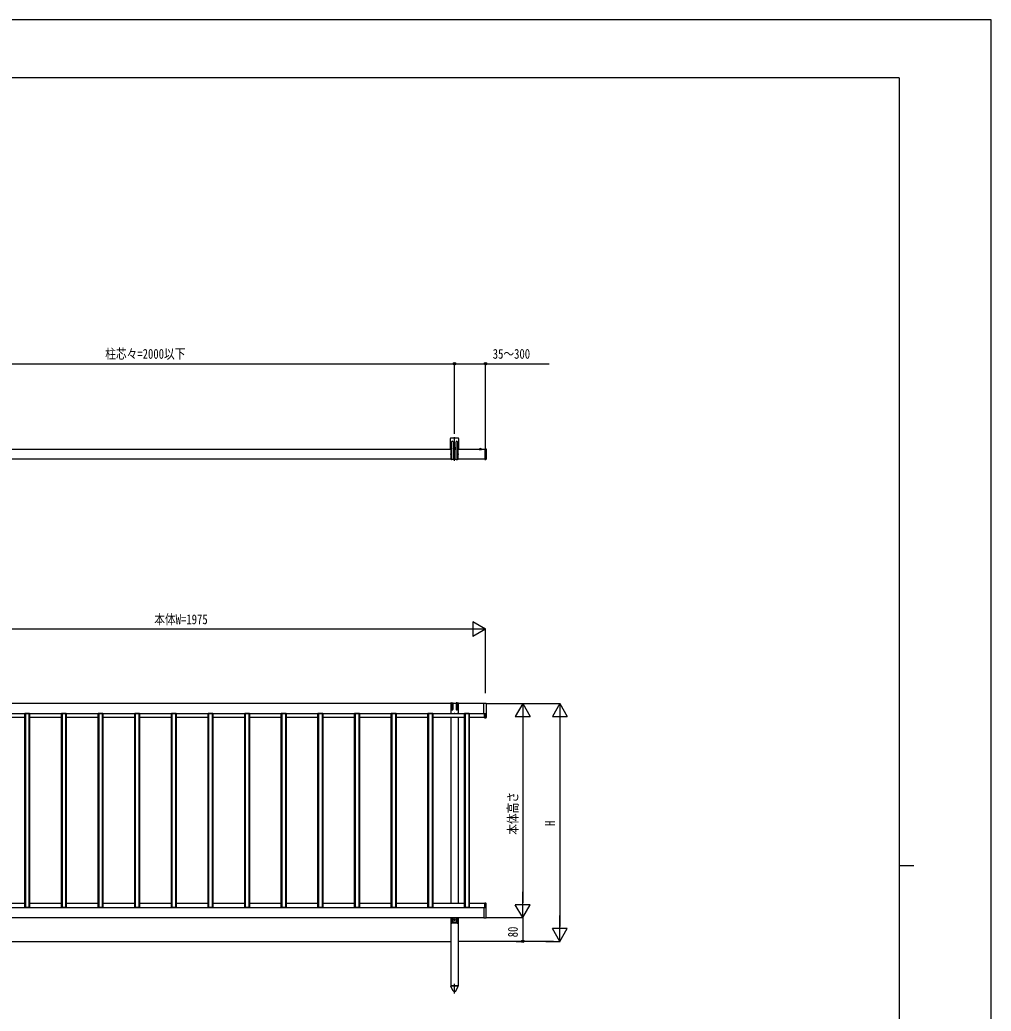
# Model space of a CAD drawing. Units: millimetres, scale not verified. Extents: x -4205 to 4205, y -2970 to 2970.
# Drawn here: x 937 to 4205, y -365 to 2970 of the extents above; entities that cross this region are included whole.
import ezdxf
from ezdxf.enums import TextEntityAlignment as Align

# ---------------------------------------------------------------- set-up
doc = ezdxf.new("R2010")
doc.units = ezdxf.units.MM
doc.header["$LTSCALE"] = 12
for name, color, linetype in [('0-3_YKK_A1', 4, 'Continuous'), ('0-4_YKK_D', 6, 'Continuous'), ('0-5_YKK_ZWAK', 7, 'Continuous')]:
    doc.layers.add(name, color=color, linetype=linetype)
doc.styles.add('ＭＳ ゴシック', font='')
doc.styles.get('ＭＳ ゴシック').set_extended_font_data('MS Gothic')

msp = doc.modelspace()

# ---------------------------------------------------------------- linework, layer by layer
at = {"layer": '0-3_YKK_A1'}
for p, q in [((2385.02, 1560.5), (2385.02, 1527)), ((2411.52, 1563), (2387.52, 1563)), ((2389.52, 1491.5), (2389.52, 1550.2)), ((2394.52, 1550.2), (2394.52, 1491.5)), ((2399.52, 1486.8), (2399.52, 1565.63)), ((2404.52, 1491.5), (2404.52, 1550.2)), ((2409.52, 1550.2), (2409.52, 1491.5)), ((2414.02, 1527), (2414.02, 1560.5)), ((2387.02, 1525), (533.52, 1525)), ((2387.02, 1525), (2385.02, 1527)), ((2387.02, 1525), (2387.02, 1524.71)), ((2387.02, 1523.29), (2387.02, 1509.71)), ((2387.02, 1508.29), (2387.02, 1491.5)), ((2405.77, 1528.2), (2393.27, 1528.2)), ((2398.27, 1528.62), (2397.44, 1528.62)), ((2400.76, 1527.79), (2401.59, 1527.79)), ((2414.02, 1527), (2412.02, 1525)), ((2501.52, 1525), (2412.02, 1525)), ((2412.02, 1524.71), (2412.02, 1525)), ((2412.02, 1509.71), (2412.02, 1523.29)), ((2412.02, 1491.5), (2412.02, 1508.29)), ((2482.92, 1525), (2490.12, 1525)), ((2484.47, 1526.97), (2485.37, 1525.15)), ((2486.52, 1524.54), (2485.37, 1525.15)), ((2486.52, 1528.5), (2486.52, 1521.93)), ((2486.52, 1524.54), (2487.66, 1525.15)), ((2488.57, 1526.97), (2487.66, 1525.15)), ((2501.52, 1527.04), (2505.08, 1526.82)), ((2501.52, 1527.04), (2501.52, 1490.96)), ((2504.02, 1489.89), (2504.02, 1528.22)), ((2506.02, 1525.82), (2506.02, 1492.18)), ((533.52, 1493), (2387.02, 1493)), ((2387.02, 1491.5), (2389.52, 1491.5)), ((2393.52, 1490.5), (2390.52, 1490.5)), ((2394.52, 1491.5), (2404.52, 1491.5)), ((2405.52, 1490.5), (2408.52, 1490.5)), ((2409.52, 1491.5), (2412.02, 1491.5)), ((2412.02, 1493), (2501.52, 1493)), ((2501.52, 1490.96), (2505.08, 1491.18)), ((2387.01, 670), (533.52, 670)), ((2387.01, 671.5), (2389.52, 671.5)), ((2387.01, 671.5), (2387.01, 638.49)), ((2389.51, 671.5), (2389.51, 651.05)), ((2390.52, 672.5), (2393.52, 672.5)), ((2394.51, 651.05), (2394.51, 671.59)), ((2394.52, 671.5), (2404.52, 671.5)), ((2404.51, 671.5), (2404.51, 651.01)), ((2408.52, 672.5), (2405.52, 672.5)), ((2409.51, 671.57), (2409.51, 651.01)), ((2409.52, 671.5), (2412.01, 671.5)), ((2412.02, 671.5), (2412.01, 638.49)), ((2498.02, 670), (2412.02, 670)), ((2498.02, 670.22), (2498.02, 670.91)), ((2498.02, 636.72), (2498.02, 670.22)), ((2498.34, 671.21), (2505.08, 670.79)), ((2506.02, 669.79), (2506.02, 637.15)), ((531.52, 636), (2498.02, 636)), ((953.67, -16), (953.67, 636)), ((969.67, 636), (953.67, 636)), ((955.67, 636), (955.67, -16)), ((967.67, 636), (967.67, -16)), ((969.67, 636), (969.67, -16)), ((1076.97, -16), (1076.97, 636)), ((1092.97, 636), (1076.97, 636)), ((1078.97, 636), (1078.97, -16)), ((1090.97, 636), (1090.97, -16)), ((1092.97, 636), (1092.97, -16)), ((1200.27, -16), (1200.27, 636)), ((1216.27, 636), (1200.27, 636)), ((1202.27, 636), (1202.27, -16)), ((1214.27, 636), (1214.27, -16)), ((1216.27, 636), (1216.27, -16)), ((1323.57, -16), (1323.57, 636)), ((1339.57, 636), (1323.57, 636)), ((1325.57, 636), (1325.57, -16)), ((1337.57, 636), (1337.57, -16)), ((1339.57, 636), (1339.57, -16)), ((1446.87, -16), (1446.87, 636)), ((1462.87, 636), (1446.87, 636)), ((1448.87, 636), (1448.87, -16)), ((1460.87, 636), (1460.87, -16)), ((1462.87, 636), (1462.87, -16)), ((1570.17, -16), (1570.17, 636)), ((1586.17, 636), (1570.17, 636)), ((1572.17, 636), (1572.17, -16)), ((1584.17, 636), (1584.17, -16)), ((1586.17, 636), (1586.17, -16)), ((1693.47, -16), (1693.47, 636)), ((1709.47, 636), (1693.47, 636)), ((1695.47, 636), (1695.47, -16)), ((1707.47, 636), (1707.47, -16)), ((1709.47, 636), (1709.47, -16)), ((1816.77, -16), (1816.77, 636)), ((1832.77, 636), (1816.77, 636)), ((1818.77, 636), (1818.77, -16)), ((1830.77, 636), (1830.77, -16)), ((1832.77, 636), (1832.77, -16)), ((1940.07, -16), (1940.07, 636)), ((1956.07, 636), (1940.07, 636)), ((1942.07, 636), (1942.07, -16)), ((1954.07, 636), (1954.07, -16)), ((1956.07, 636), (1956.07, -16)), ((2063.37, -16), (2063.37, 636)), ((2079.37, 636), (2063.37, 636)), ((2065.37, 636), (2065.37, -16)), ((2077.37, 636), (2077.37, -16)), ((2079.37, 636), (2079.37, -16)), ((2186.67, -16), (2186.67, 636)), ((2202.67, 636), (2186.67, 636)), ((2188.67, 636), (2188.67, -16)), ((2200.67, 636), (2200.67, -16)), ((2202.67, 636), (2202.67, -16)), ((2309.97, -16), (2309.97, 636)), ((2325.97, 636), (2309.97, 636)), ((2311.97, 636), (2311.97, -16)), ((2323.97, 636), (2323.97, -16)), ((2325.97, 636), (2325.97, -16)), ((2389.01, 636.49), (2398.8, 636.49)), ((2400.23, 636.49), (2410.01, 636.49)), ((2433.27, -16), (2433.27, 636)), ((2449.27, 636), (2433.27, 636)), ((2435.27, 636), (2435.27, -16)), ((2447.27, 636), (2447.27, -16)), ((2449.27, 636), (2449.27, -16)), ((2498.02, 636.04), (2498.02, 636.72)), ((2498.34, 635.74), (2505.08, 636.16)), ((2500.52, 623.83), (2500.52, 634.82)), ((2502.52, 635.22), (2500.8, 635.12)), ((2506.02, 637.15), (2506.02, 623.88)), ((953.67, 623), (846.37, 623)), ((1076.97, 623), (969.67, 623)), ((1200.27, 623), (1092.97, 623)), ((1323.57, 623), (1216.27, 623)), ((1446.87, 623), (1339.57, 623)), ((1570.17, 623), (1462.87, 623)), ((1693.47, 623), (1586.17, 623)), ((1816.77, 623), (1709.47, 623)), ((1940.07, 623), (1832.77, 623)), ((2063.37, 623), (1956.07, 623)), ((2186.67, 623), (2079.37, 623)), ((2309.97, 623), (2202.67, 623)), ((2433.27, 623), (2325.97, 623)), ((2387.02, 623), (2387.02, -3)), ((2412.02, 623), (2412.02, -3)), ((2500.52, 623), (2449.27, 623)), ((2500.52, 622.63), (2500.52, 623.83)), ((2500.8, 622.21), (2501.52, 622.13)), ((2500.8, 622.21), (2500.8, 622.21)), ((2501.52, 621.79), (2501.52, 622.13)), ((2502.52, 621.72), (2502.46, 621.73)), ((2506.02, 623.88), (2506.02, 622.89)), ((531.52, -16), (2498.02, -16)), ((953.67, -3), (846.37, -3)), ((969.67, -16), (953.67, -16)), ((1076.97, -3), (969.67, -3)), ((1092.97, -16), (1076.97, -16)), ((1200.27, -3), (1092.97, -3)), ((1216.27, -16), (1200.27, -16)), ((1323.57, -3), (1216.27, -3)), ((1339.57, -16), (1323.57, -16)), ((1446.87, -3), (1339.57, -3)), ((1462.87, -16), (1446.87, -16)), ((1570.17, -3), (1462.87, -3)), ((1586.17, -16), (1570.17, -16)), ((1693.47, -3), (1586.17, -3)), ((1709.47, -16), (1693.47, -16)), ((1816.77, -3), (1709.47, -3)), ((1832.77, -16), (1816.77, -16)), ((1940.07, -3), (1832.77, -3)), ((1956.07, -16), (1940.07, -16)), ((2063.37, -3), (1956.07, -3)), ((2079.37, -16), (2063.37, -16)), ((2186.67, -3), (2079.37, -3)), ((2202.67, -16), (2186.67, -16)), ((2309.97, -3), (2202.67, -3)), ((2325.97, -16), (2309.97, -16)), ((2433.27, -3), (2325.97, -3)), ((2449.27, -16), (2433.27, -16)), ((2500.52, -3), (2449.27, -3)), ((2498.02, -15.98), (2498.02, -16.66)), ((2498.02, -16.66), (2498.02, -50.16)), ((2498.34, -15.68), (2505.08, -16.09)), ((2500.52, -2.56), (2500.52, -3.76)), ((2500.52, -3.76), (2500.52, -14.75)), ((2500.78, -2.14), (2500.78, -2.14)), ((2500.8, -2.14), (2501.52, -2.06)), ((2502.52, -15.16), (2500.8, -15.05)), ((2501.52, -1.72), (2501.52, -2.06)), ((2502.52, -1.66), (2502.46, -1.66)), ((2506.02, -3.81), (2506.02, -2.82)), ((2506.02, -17.09), (2506.02, -3.81)), ((2506.02, -49.73), (2506.02, -17.09)), ((533.52, -50), (2498.02, -50)), ((2387.02, -50), (2387.02, -280)), ((2388.52, -67), (2388.52, -50)), ((2390.52, -52.2), (2388.52, -52.2)), ((2390.52, -50), (2390.52, -64.5)), ((2391.52, -53.07), (2393.52, -53.07)), ((2394.52, -64.5), (2394.52, -50)), ((2404.52, -52.2), (2394.52, -52.2)), ((2404.52, -50), (2404.52, -64.5)), ((2407.52, -53.07), (2405.52, -53.07)), ((2408.52, -64.5), (2408.52, -50)), ((2410.52, -52.2), (2408.52, -52.2)), ((2410.52, -50), (2410.52, -67)), ((2412.02, -50), (2412.02, -280)), ((2498.02, -50.16), (2498.02, -50.84)), ((2498.34, -51.14), (2505.08, -50.73)), ((2408.52, -69), (2390.52, -69)), ((412.02, -130), (2387.02, -130)), ((2732.39, -130), (2412.02, -130)), ((2732.39, -130), (2412.02, -130)), ((2386.82, -280), (2386.82, -281)), ((2412.22, -280), (2386.82, -280)), ((2395.06, -297.26), (2386.82, -281)), ((2387.02, -280), (2412.02, -280)), ((2399.52, -305.51), (2399.52, -273.04)), ((2403.98, -297.26), (2412.22, -281)), ((2412.22, -281), (2412.22, -280))]:
    msp.add_line(p, q, dxfattribs=at)
for points in [[(2397.44, 1528.62), (2397.44, 1527.79), (2398.27, 1527.79)], [(2399.93, 1529.45), (2399.93, 1530.28), (2399.1, 1530.28), (2399.1, 1529.45)], [(2399.1, 1526.96), (2399.1, 1526.13), (2399.93, 1526.13), (2399.93, 1526.96)], [(2401.59, 1527.79), (2401.59, 1528.62), (2400.76, 1528.62)], [(2502.52, 623.72), (2502.52, 635.22), (2502.52, 636)], [(2500.52, 622.63), (2500.53, 622.53), (2500.55, 622.42), (2500.61, 622.31), (2500.68, 622.25), (2500.76, 622.21), (2500.78, 622.21)], [(2500.77, 622.21), (2500.79, 622.21), (2500.8, 622.21)], [(2502.58, 621.73), (2502.52, 621.72), (2502.52, 623.72)], [(2500.52, -2.56), (2500.53, -2.46), (2500.55, -2.35), (2500.61, -2.24), (2500.68, -2.18), (2500.76, -2.15), (2500.78, -2.14)], [(2500.77, -2.14), (2500.79, -2.14), (2500.8, -2.14)], [(2502.58, -1.66), (2502.52, -1.66), (2502.52, -3.65)], [(2502.52, -3.65), (2502.52, -15.16), (2502.52, -15.93)]]:
    msp.add_lwpolyline(points, dxfattribs=at)
for centre, radius in [((2399.52, 1528.2), 4.25), ((2399.52, -58), 2.1), ((2399.52, -65), 0.65)]:
    msp.add_circle(centre, radius, dxfattribs=at)
for centre, radius, start, end in [((2387.52, 1560.5), 2.5, 90, 180), ((2392.02, 1550.2), 2.5, 0, 180), ((2407.02, 1550.2), 2.5, 0, 180), ((2411.52, 1560.5), 2.5, 0, 90), ((2386.32, 1524), 1, 314.427, 45.573), ((2386.32, 1509), 1, 314.427, 45.573), ((2398.27, 1529.45), 0.83, 270, 0), ((2398.27, 1526.96), 0.83, 0, 90), ((2400.76, 1529.45), 0.83, 180, 270), ((2400.76, 1526.96), 0.83, 90, 180), ((2412.72, 1524), 1, 134.427, 225.573), ((2412.72, 1509), 1, 134.427, 225.573), ((2482.92, 1525.15), 0.154, 152.71904, 270), ((2486.52, 1523.3), 4.2, 27.28096, 152.71904), ((2490.12, 1525.15), 0.154, 270, 27.28096), ((2505.02, 1525.82), 1, 0, 86.5), ((2390.52, 1491.5), 1, 180, 270), ((2393.52, 1491.5), 1, 270, 0), ((2405.52, 1491.5), 1, 180, 270), ((2408.52, 1491.5), 1, 270, 0), ((2505.02, 1492.18), 1, 273.5, 0), ((2387.01, 669.5), 2, 90, 165.52249), ((2390.52, 671.5), 1, 90, 180), ((2393.52, 671.5), 1, 0, 90), ((2405.52, 671.5), 1, 90, 180), ((2408.52, 671.5), 1, 0, 90), ((2412.01, 669.5), 2, 14.47751, 90), ((2498.32, 670.91), 0.3, 86.5, 180), ((2505.02, 669.79), 1, 0, 86.5), ((2389.01, 638.49), 2, 180, 270), ((2392.01, 651.05), 2.5, 179.99998, 0.00004), ((2399.51, 635.79), 1, 44.427, 135.573), ((2407.01, 651.01), 2.5, 180, 0.00002), ((2410.01, 638.49), 2, 270, 0), ((2498.32, 636.04), 0.3, 180, 273.5), ((2500.82, 634.82), 0.3, 93.5, 180), ((2505.02, 637.15), 1, 273.5, 0), ((2505.02, 622.89), 1, 273.93714, 0.15594), ((2498.32, -15.98), 0.3, 86.5, 180), ((2500.82, -14.75), 0.3, 180, 266.5), ((2505.02, -17.09), 1, 0, 86.5), ((2505.02, -2.82), 1, 359.84406, 86.06286), ((2391.52, -52.07), 1, 180, 270), ((2392.52, -64.5), 2, 180, 0), ((2393.52, -52.07), 1, 270, 0), ((2405.52, -52.07), 1, 180, 270), ((2406.52, -64.5), 2, 180, 0), ((2407.52, -52.07), 1, 270, 0), ((2498.32, -50.84), 0.3, 180, 273.5), ((2505.02, -49.73), 1, 273.5, 0), ((2390.52, -67), 2, 180, 270), ((2408.52, -67), 2, 270, 0), ((2399.52, -295), 5, 206.87405, 333.12595)]:
    msp.add_arc(centre, radius, start, end, dxfattribs=at)
for centre, major_axis, start_param, end_param in [((2502.58, 623.72), (32.76, -2), 4.6837208, 4.712389), ((2502.46, 623.72), (32.76, 2), 4.712389, 4.788924), ((2502.58, -3.66), (32.76, 2), 1.5707963, 1.5994645), ((2502.46, -3.66), (32.76, -2), 1.4942613, 1.5707963)]:
    msp.add_ellipse(centre, major_axis=major_axis, ratio=0.060935, start_param=start_param, end_param=end_param, dxfattribs=at)
at = {"layer": '0-4_YKK_D'}
for p, q in [((399.52, 1813), (2399.52, 1813)), ((2399.52, 1576.8), (2399.52, 1814)), ((2399.52, 1576.8), (2399.52, 1814)), ((2504.02, 1529.22), (2504.02, 1814)), ((2504.02, 920), (2460.72, 945)), ((2460.72, 945), (2460.72, 895)), ((2454.02, 920), (579.02, 920)), ((2504.02, 920), (2417.42, 920)), ((2504.02, 920), (2460.72, 895)), ((2504.02, 704.59), (2504.02, 921)), ((2507.52, 670.02), (2630.02, 670.02)), ((2507.52, 670.02), (2755.02, 670.02)), ((2629.02, 670.02), (2604.02, 626.72)), ((2629.02, 670.02), (2654.02, 626.72)), ((2629.02, 670.02), (2629.02, 583.41)), ((2754.02, 670.02), (2729.02, 626.72)), ((2754.02, 670.02), (2779.02, 626.72)), ((2754.02, 670.02), (2754.02, 583.41)), ((2604.02, 626.72), (2654.02, 626.72)), ((2629.02, 620.02), (2629.02, 0.02)), ((2729.02, 626.72), (2779.02, 626.72)), ((2754.02, 620.02), (2754.02, -79.98)), ((2629.02, -49.98), (2629.02, 36.62)), ((2629.02, -49.98), (2604.02, -6.68)), ((2654.02, -6.68), (2604.02, -6.68)), ((2629.02, -49.98), (2654.02, -6.68)), ((2507.52, -49.98), (2630.02, -49.98)), ((2507.52, -49.98), (2630.02, -49.98)), ((2629.02, -49.98), (2629.02, -129.98)), ((2754.02, -129.98), (2754.02, -43.38)), ((2754.02, -129.98), (2729.02, -86.68)), ((2779.02, -86.68), (2729.02, -86.68)), ((2754.02, -129.98), (2779.02, -86.68)), ((2607.02, -129.98), (2630.02, -129.98)), ((2707.02, -129.98), (2755.02, -129.98))]:
    msp.add_line(p, q, dxfattribs=at)
msp.add_lwpolyline([(2399.52, 1813), (2504.02, 1813), (2717.42, 1813)], dxfattribs=at)
for centre in [(2399.52, 1813), (2399.52, 1813), (2504.02, 1813), (2629.02, -129.98)]:
    msp.add_circle(centre, 4.25, dxfattribs=at)
at = {"layer": '0-5_YKK_ZWAK'}
for p, q in [((3895.02, 2775), (-3904.98, 2775)), ((3895.02, 2775), (3895.02, -2525)), ((3895.02, 125), (3945.02, 125))]:
    msp.add_line(p, q, dxfattribs=at)
msp.add_lwpolyline([(-4205, -2970), (4205, -2970), (4205, 2970), (-4205, 2970)], close=True, dxfattribs=at)

# ---------------------------------------------------------------- texts
at = {"layer": '0-4_YKK_D', "style": 'ＭＳ ゴシック', "width": 0.8}
for s, p in [('柱芯々=2000以下', (1224.32, 1820)), ('35～300', (2528.02, 1820)), ('本体W=1975', (1389.32, 927))]:
    msp.add_text(s, height=32.99, dxfattribs=at).set_placement(p, align=Align.BOTTOM_LEFT)
for s, p in [('本体高さ', (2622.02, 228.42)), ('H', (2747.02, 258.02)), ('80', (2622.02, -116.38))]:
    msp.add_text(s, height=32.99, rotation=90, dxfattribs=at).set_placement(p, align=Align.BOTTOM_LEFT)

doc.saveas('drawing.dxf')
